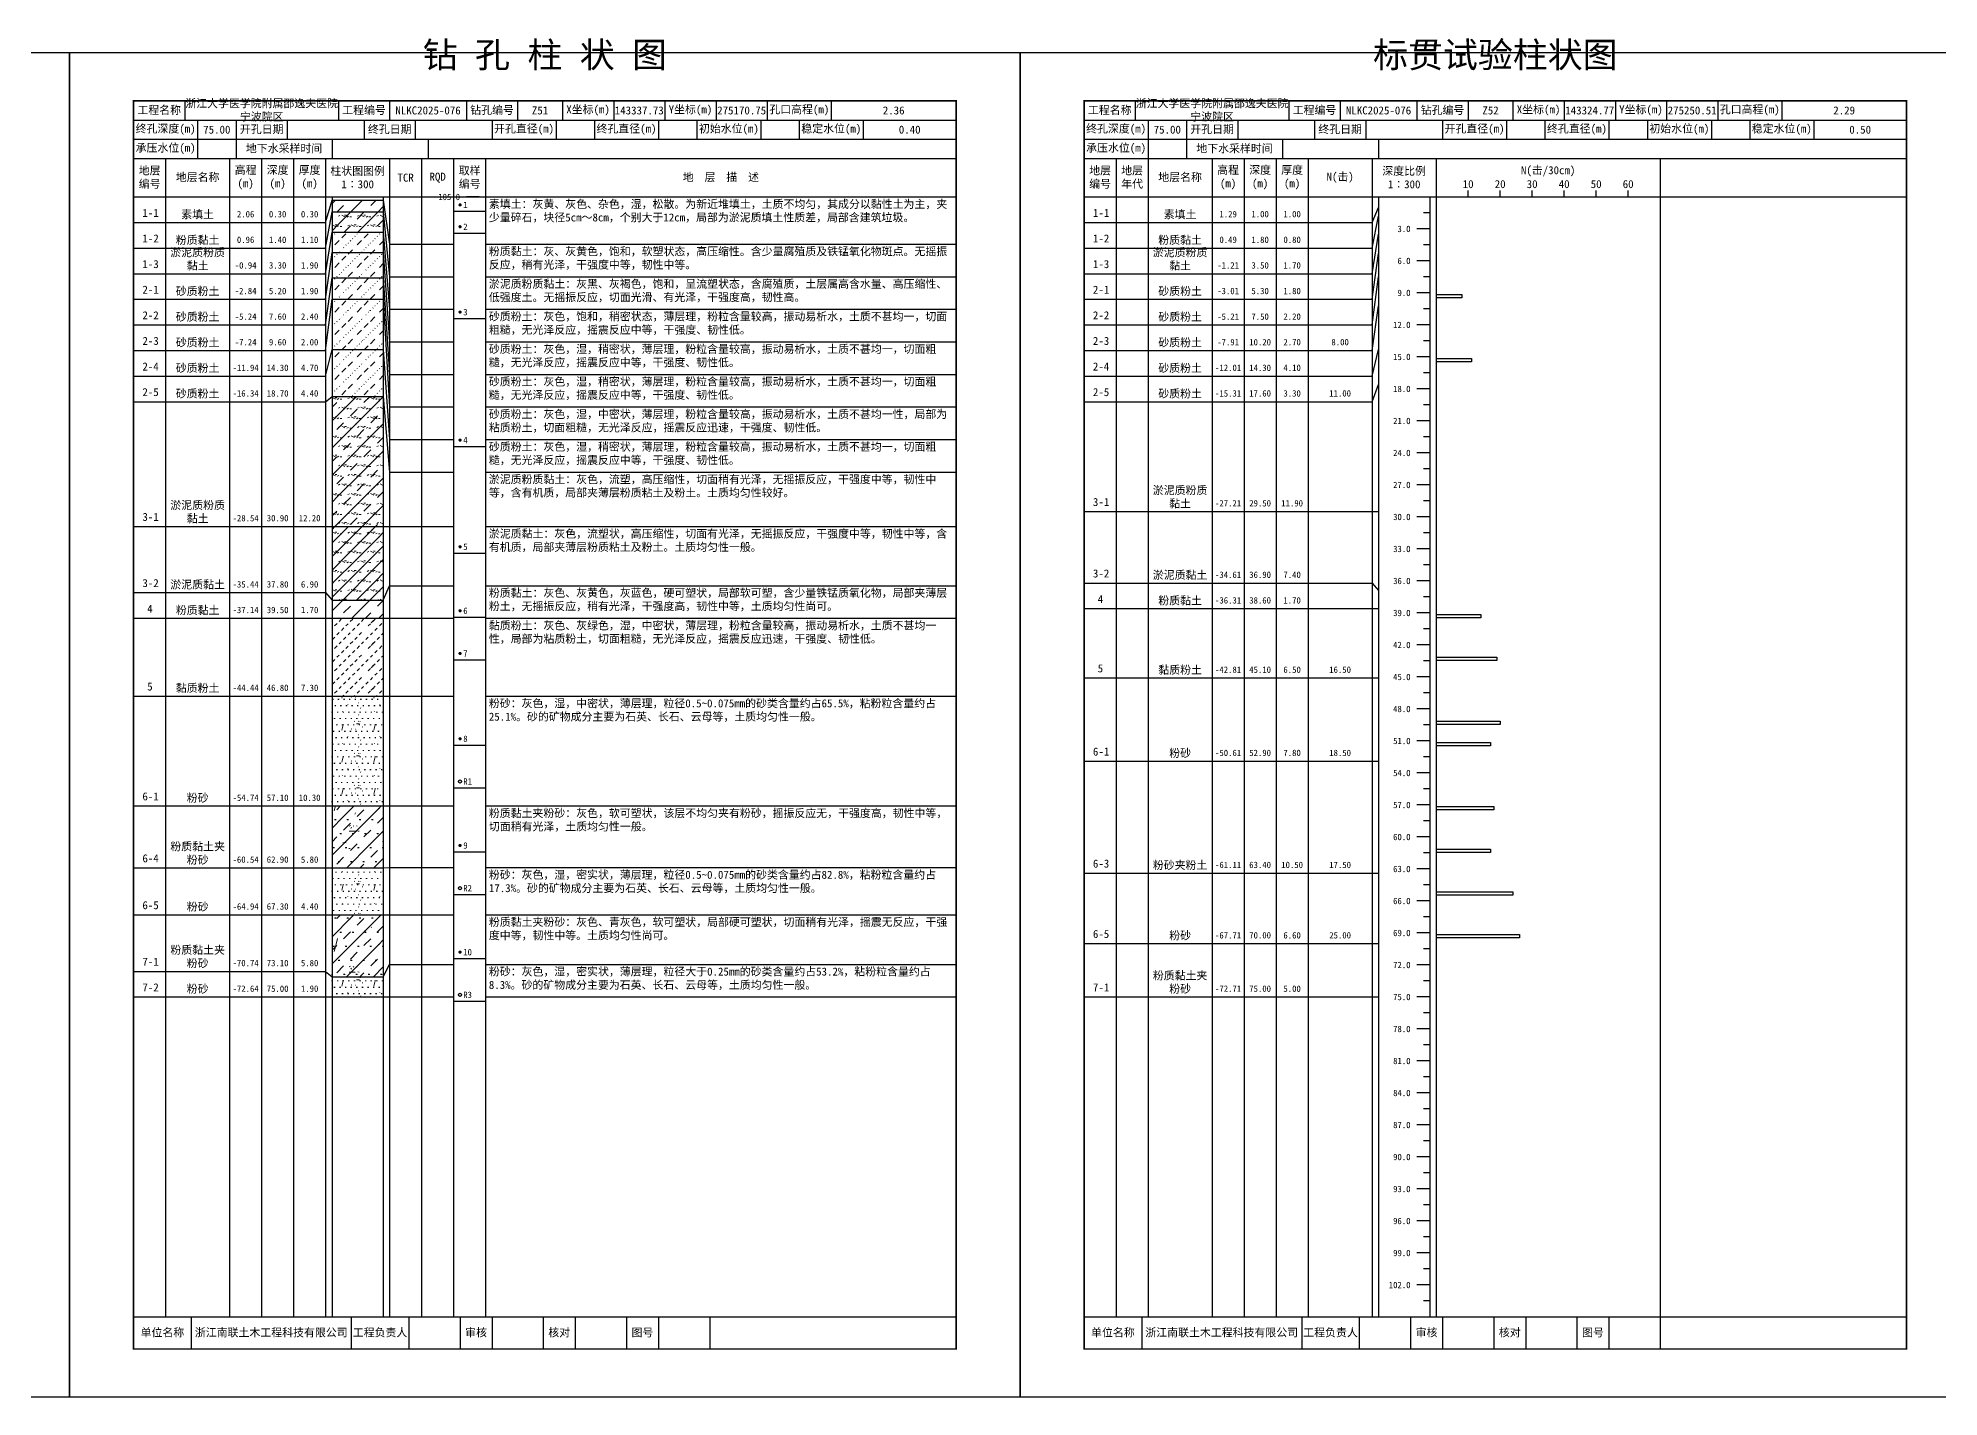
# Model space of a CAD drawing. Extents: x 297 to 65340, y 0 to 425.
# Drawn here: x 47510 to 48104, y 0 to 425 of the extents above; entities that cross this region are included whole.
import ezdxf
from ezdxf.enums import TextEntityAlignment as Align

# ---------------------------------------------------------------- set-up
doc = ezdxf.new("R2010")
doc.units = 0
doc.layers.get('0').update_dxf_attribs({"linetype": 'CONTINUOUS'})
doc.layers.add('FRAME', color=7, linetype='CONTINUOUS')
doc.layers.add('STRATUM', color=7, linetype='CONTINUOUS')
doc.layers.add('HATCH', color=7, linetype='CONTINUOUS', lineweight=13)
doc.styles.add('ST', font='')
doc.styles.get('ST').set_extended_font_data('SimSun')
pattern_1 = [(45, (0, 0), (-4.2426407, 4.2426407), [10, 0]), (45, (1.061, -3.182), (-2.12132034, 6.363961), [3, -3])]
pattern_2 = [(45, (0, 0), (-4.2426407, 4.2426407), [10, 0]), (45, (1.061, -3.182), (-2.12132034, 6.363961), [3, -3]), (26.565, (1.0741, -0.2536), (5.99982296, 5.99981224), [0.567, -12.849]), (0, (0.507, -0.2536), (0, 6), [0.567, -5.433]), (26.565, (-1.5813, 0), (5.99982296, 5.99981224), [0.567, -12.849]), (0, (-1.074, 0.2536), (0, 6), [0.567, -5.433]), (153.435, (0.5071, -0.2536), (-5.9998176, -5.36e-06), [1.134, -12.2826]), (26.565, (4.0741, 2.7464), (5.99982296, 5.99981224), [0.567, -12.849]), (0, (3.507, 2.7464), (0, 6), [0.567, -5.433]), (26.565, (1.4187, 3), (5.99982296, 5.99981224), [0.567, -12.849]), (0, (1.926, 3.2536), (0, 6), [0.567, -5.433]), (153.435, (3.5071, 2.7464), (-5.9998176, -5.36e-06), [1.134, -12.2826])]
pattern_3 = [(45.000006, (0, 0), (-7.3e-07, 6.99998237), [1.971956, -7.927535]), (45.000006, (2.813, 2.829), (-7.3e-07, 6.99998237), [1.99367, -7.905828]), (45.000006, (5.0675, 5.082), (-7.3e-07, 6.99998237), [1.813609, -8.085882]), (26.565052, (0, 3.5), (7.00000042, 7.00000017), [0.0965, -15.555976]), (36.869899, (0.7, 4.2), (6.999999835, 7.000000165), [0.197747, -34.802253]), (315.00001, (3.5, 6.976), (6.99998237, 1.2e-06), [0.033054, -9.866441]), (26.565052, (3.5, 0), (7.00000042, 7.00000017), [0.144749, -15.507727]), (26.565052, (4.2, 0.7), (7.00000042, 7.00000017), [0.10528, -15.547196]), (90.000004, (4.55, 1.05), (-7, -5e-07), [0.028767, -6.971233]), (26.565052, (4.9, 1.4), (7.00000042, 7.00000017), [0.091014, -31.213938]), (36.869899, (5.6, 2.1), (6.999999835, 7.000000165), [0.110692, -34.889308]), (45.000002, (6.3, 2.8), (-2.4e-07, 6.99998237), [0.109112, -9.790383]), (315.00001, (6.914, 3.548), (6.99998237, 1.2e-06), [0.033054, -9.866441]), (36.869898, (1.4, 4.9), (6.999999957, 7.000000043), [0.10224, -34.89776]), (53.130103, (2.1, 5.6), (13.999999763, 21.000000158), [0.134384, -34.865616]), (53.130103, (2.8, 6.3), (13.999999763, 21.000000158), [0.126246, -34.873754])]
pattern_4 = [(82.875, (-0.8346, -1.206), (0.00036925, 10.000176442), [0.08929, -80.53371]), (143.13, (-0.7336, -1.2818), (-29.99996427, 20.00005359), [0.12627, -49.87373]), (172.875, (-0.5564, -1.304), (-70.000245666, 9.99966033), [0.17857, -80.44443]), (206.565, (-0.378, -1.2147), (-9.99970493, -9.99968706), [0.19954, -22.16046]), (243.435, (-0.2887, -1.0363), (8.93e-06, -9.999696), [0.19954, -22.16146]), (255.964, (-0.1994, -0.679), (-0.00020004, -9.99950129), [0.36813, -40.86287]), (255.964, (0.1106, 0.561), (-0.00020004, -9.99950129), [1.27838, -39.95262]), (255.964, (0.179, 0.835), (-0.00020004, -9.99950129), [0.28235, -40.94865]), (216.87, (0.3694, 1.0892), (-9.99998214, -10.00001786), [0.12627, -49.87373]), (243.435, (0.2683, 1.0135), (8.93e-06, -9.999696), [0.19954, -22.16146]), (206.565, (0.548, 1.1785), (-9.99970493, -9.99968706), [0.19954, -22.16046]), (172.875, (0.725, 1.1563), (-70.000245666, 9.99966033), [0.17857, -80.44443]), (143.13, (0.826, 1.0806), (-29.99996427, 20.00005359), [0.12627, -49.87373]), (82.875, (0.815, 0.992), (0.00036925, 10.000176442), [0.08929, -80.53371]), (0, (-0.33, 0.34), (0, 10), [0.89286, -9.10714]), (0, (0.025, 0), (1, 2), [0, -1.75]), (0, (0, 0.025), (1, 2), [0, -1.75]), (0, (0, 0), (1, 2), [0, -1.75]), (0, (-0.025, 0), (1, 2), [0, -1.75]), (0, (0, -0.025), (1, 2), [0, -1.75])]
pattern_5 = [(82.875, (-1.8361, -2.6533), (0.00081235, 22.00038817), [0.196438, -177.174162]), (143.13, (-1.614, -2.82), (-65.9999214, 44.0001179), [0.277794, -109.722206]), (172.875, (-1.224, -2.8687), (-154.00054047, 21.99925272), [0.392854, -176.977746]), (206.565, (-0.831, -2.672), (-21.9993508, -21.9993115), [0.438988, -48.753012]), (243.435, (-0.635, -2.28), (1.96e-05, -21.9993312), [0.438988, -48.755212]), (255.964, (-0.4387, -1.494), (-0.0004401, -21.9989028), [0.809886, -89.898314]), (255.964, (0.2434, 1.2344), (-0.0004401, -21.9989028), [2.812436, -87.895764]), (255.964, (0.394, 1.837), (-0.0004401, -21.9989028), [0.62117, -90.08703]), (216.87, (0.8126, 2.3963), (-21.9999607, -22.0000393), [0.277794, -109.722206]), (243.435, (0.59, 2.23), (1.96e-05, -21.9993312), [0.438988, -48.755212]), (206.565, (1.205, 2.593), (-21.9993508, -21.9993115), [0.438988, -48.753012]), (172.875, (1.595, 2.544), (-154.00054047, 21.99925272), [0.392854, -176.977746]), (143.13, (1.8173, 2.3772), (-65.9999214, 44.0001179), [0.277794, -109.722206]), (82.875, (1.793, 2.1823), (0.00081235, 22.00038817), [0.196438, -177.174162]), (0, (-0.725, 0.748), (0, 22), [1.964292, -20.035708]), (0, (0.055, 0), (2.2, 4.4), [0, -3.85]), (0, (0, 0.055), (2.2, 4.4), [0, -3.85]), (0, (0, 0), (2.2, 4.4), [0, -3.85]), (0, (-0.055, 0), (2.2, 4.4), [0, -3.85]), (0, (0, -0.055), (2.2, 4.4), [0, -3.85])]

# ---------------------------------------------------------------- blocks, each defined once
blk = doc.blocks.new('SolidCircle')
at = {"const_width": 0.5}
blk.add_lwpolyline([(-0.25, 0, 1), (0.25, 0, 1)], format="xyb", close=True, dxfattribs=at)

msp = doc.modelspace()

# ---------------------------------------------------------------- hatches: boundary and pattern name
at = {"layer": 'HATCH'}
h = msp.add_hatch(dxfattribs=at)
h.set_pattern_fill('FZNT', color=256, style=0)
h.set_pattern_definition(pattern_1)
h.paths.add_polyline_path([(47618, 374), (47602, 374), (47602, 370.33), (47618, 370.33)])
h = msp.add_hatch(dxfattribs=at)
h.set_pattern_fill('YNFNT', color=256, style=0)
h.set_pattern_definition(pattern_2)
h.paths.add_polyline_path([(47618, 370.33), (47602, 370.33), (47602, 364), (47618, 364)])
h = msp.add_hatch(dxfattribs=at)
h.set_pattern_fill('SZFT', color=256, style=0)
h.set_pattern_definition(pattern_3)
h.paths.add_polyline_path([(47618, 364), (47602, 364), (47602, 357.67), (47618, 357.67)])
h = msp.add_hatch(dxfattribs=at)
h.set_pattern_fill('SZFT', color=256, style=0)
h.set_pattern_definition(pattern_3)
h.paths.add_polyline_path([(47618, 357.67), (47602, 357.67), (47602, 349.67), (47618, 349.67)])
h = msp.add_hatch(dxfattribs=at)
h.set_pattern_fill('SZFT', color=256, style=0)
h.set_pattern_definition(pattern_3)
h.paths.add_polyline_path([(47618, 349.67), (47602, 349.67), (47602, 343), (47618, 343)])
h = msp.add_hatch(dxfattribs=at)
h.set_pattern_fill('SZFT', color=256, style=0)
h.set_pattern_definition(pattern_3)
h.paths.add_polyline_path([(47618, 343), (47602, 343), (47602, 327.33), (47618, 327.33)])
h = msp.add_hatch(dxfattribs=at)
h.set_pattern_fill('SZFT', color=256, style=0)
h.set_pattern_definition(pattern_3)
h.paths.add_polyline_path([(47618, 327.33), (47602, 327.33), (47602, 312.67), (47618, 312.67)])
h = msp.add_hatch(dxfattribs=at)
h.set_pattern_fill('YNFNT', color=256, style=0)
h.set_pattern_definition(pattern_2)
h.paths.add_polyline_path([(47618, 312.67), (47602, 312.67), (47602, 272), (47618, 272)])
h = msp.add_hatch(dxfattribs=at)
h.set_pattern_fill('YNNT', color=256, style=0)
h.set_pattern_definition([(45, (0, 0), (-2.12132034, 2.12132034), [10, 0]), (26.565, (1.0741, -0.2536), (5.99982296, 5.99981224), [0.567, -12.849]), (0, (0.507, -0.2536), (0, 6), [0.567, -5.433]), (26.565, (-1.5813, 0), (5.99982296, 5.99981224), [0.567, -12.849]), (0, (-1.074, 0.2536), (0, 6), [0.567, -5.433]), (153.435, (0.5071, -0.2536), (-5.9998176, -5.36e-06), [1.134, -12.2826]), (26.565, (4.0741, 2.7464), (5.99982296, 5.99981224), [0.567, -12.849]), (0, (3.507, 2.7464), (0, 6), [0.567, -5.433]), (26.565, (1.4187, 3), (5.99982296, 5.99981224), [0.567, -12.849]), (0, (1.926, 3.2536), (0, 6), [0.567, -5.433]), (153.435, (3.5071, 2.7464), (-5.9998176, -5.36e-06), [1.134, -12.2826])])
h.paths.add_polyline_path([(47618, 272), (47602, 272), (47602, 249), (47618, 249)])
h = msp.add_hatch(dxfattribs=at)
h.set_pattern_fill('FZNT', color=256, style=0)
h.set_pattern_definition(pattern_1)
h.paths.add_polyline_path([(47618, 249), (47602, 249), (47602, 243.33), (47618, 243.33)])
h = msp.add_hatch(dxfattribs=at)
h.set_pattern_fill('NZFT', color=256, style=0)
h.set_pattern_definition([(45.000005, (0, 0), (-6e-07, 6.99998237), [0.947297, -8.952198]), (45.000005, (1.4, 1.4), (-6e-07, 6.99998237), [0.986898, -8.912597]), (45.000005, (2.8, 2.8), (-6e-07, 6.99998237), [1.060182, -8.839313]), (45.000005, (4.2, 4.2), (-6e-07, 6.99998237), [0.949178, -8.950318]), (45.000005, (5.6, 5.6), (-6e-07, 6.99998237), [1.036501, -8.862994]), (45.000005, (3.5, 0), (-6e-07, 6.99998237), [1.013348, -8.886147]), (45.000005, (4.9, 1.4), (-6e-07, 6.99998237), [1.078956, -12.120371]), (45.000005, (6.3, 2.8), (-6e-07, 6.99998237), [0.998824, -8.900671]), (45.000003, (0.7, 4.2), (-3.7e-07, 6.99998237), [1.05533, -8.844165]), (45.000003, (2.1, 5.6), (-3.7e-07, 6.99998237), [1.036501, -8.862994])])
h.paths.add_polyline_path([(47618, 243.33), (47602, 243.33), (47602, 219), (47618, 219)])
h = msp.add_hatch(dxfattribs=at)
h.set_pattern_fill('FS', color=256, style=0)
h.set_pattern_definition(pattern_4)
h.paths.add_polyline_path([(47618, 219), (47602, 219), (47602, 184.67), (47618, 184.67)])
h = msp.add_hatch(dxfattribs=at)
h.set_pattern_fill('FZNT', color=256, style=0)
h.set_pattern_definition(pattern_1)
h.paths.add_polyline_path([(47618, 184.67), (47602, 184.67), (47602, 165.33), (47618, 165.33)])
h = msp.add_hatch(dxfattribs=at)
h.set_pattern_fill('FS', color=256, scale=2.2, style=0)
h.set_pattern_definition(pattern_5)
h.paths.add_polyline_path([(47618, 184.67), (47602, 184.67), (47602, 165.33), (47618, 165.33)])
h = msp.add_hatch(dxfattribs=at)
h.set_pattern_fill('FS', color=256, style=0)
h.set_pattern_definition(pattern_4)
h.paths.add_polyline_path([(47618, 165.33), (47602, 165.33), (47602, 150.67), (47618, 150.67)])
h = msp.add_hatch(dxfattribs=at)
h.set_pattern_fill('FZNT', color=256, style=0)
h.set_pattern_definition(pattern_1)
h.paths.add_polyline_path([(47618, 150.67), (47602, 150.67), (47602, 131.33), (47618, 131.33)])
h = msp.add_hatch(dxfattribs=at)
h.set_pattern_fill('FS', color=256, scale=2.2, style=0)
h.set_pattern_definition(pattern_5)
h.paths.add_polyline_path([(47618, 150.67), (47602, 150.67), (47602, 131.33), (47618, 131.33)])
h = msp.add_hatch(dxfattribs=at)
h.set_pattern_fill('FS', color=256, style=0)
h.set_pattern_definition(pattern_4)
h.paths.add_polyline_path([(47618, 131.33), (47602, 131.33), (47602, 125), (47618, 125)])

# ---------------------------------------------------------------- linework, layer by layer
at = {"layer": 'FRAME', "color": 245, "linetype": 'Continuous'}
for points in [[(47223, 0), (47520, 0), (47520, 420), (47223, 420)], [(47520, 0), (47817, 0), (47817, 420), (47520, 420)], [(47817, 0), (48114, 0), (48114, 420), (47817, 420)]]:
    msp.add_lwpolyline(points, close=True, dxfattribs=at)
at = {"layer": 'FRAME', "linetype": 'Continuous', "const_width": 0.5}
for points in [[(47540, 15), (47797, 15), (47797, 405), (47540, 405)], [(47837, 15), (48094, 15), (48094, 405), (47837, 405)]]:
    msp.add_lwpolyline(points, close=True, dxfattribs=at)
at = {"layer": 'FRAME', "color": 0, "linetype": 'Continuous'}
for points in [[(47556, 405), (47556, 399)], [(47604, 405), (47604, 399)], [(47620, 405), (47620, 399)], [(47644, 405), (47644, 399)], [(47660, 405), (47660, 399)], [(47674, 405), (47674, 399)], [(47690, 405), (47690, 399)], [(47706, 405), (47706, 399)], [(47722, 405), (47722, 399)], [(47738, 405), (47738, 399)], [(47758, 405), (47758, 399)], [(47797, 405), (47797, 399)], [(47853, 405), (47853, 399)], [(47901, 405), (47901, 399)], [(47917, 405), (47917, 399)], [(47941, 405), (47941, 399)], [(47957, 405), (47957, 399)], [(47971, 405), (47971, 399)], [(47987, 405), (47987, 399)], [(48003, 405), (48003, 399)], [(48019, 405), (48019, 399)], [(48035, 405), (48035, 399)], [(48055, 405), (48055, 399)], [(48094, 405), (48094, 399)], [(47540, 399), (47797, 399)], [(47560, 399), (47560, 393)], [(47572, 399), (47572, 393)], [(47588, 399), (47588, 393)], [(47612, 399), (47612, 393)], [(47628, 399), (47628, 393)], [(47652, 399), (47652, 393)], [(47672, 399), (47672, 393)], [(47684, 399), (47684, 393)], [(47704, 399), (47704, 393)], [(47716, 399), (47716, 393)], [(47736, 399), (47736, 393)], [(47748, 399), (47748, 393)], [(47768, 399), (47768, 393)], [(47797, 399), (47797, 393)], [(47837, 399), (48094, 399)], [(47857, 399), (47857, 393)], [(47869, 399), (47869, 393)], [(47885, 399), (47885, 393)], [(47909, 399), (47909, 393)], [(47925, 399), (47925, 393)], [(47949, 399), (47949, 393)], [(47969, 399), (47969, 393)], [(47981, 399), (47981, 393)], [(48001, 399), (48001, 393)], [(48013, 399), (48013, 393)], [(48033, 399), (48033, 393)], [(48045, 399), (48045, 393)], [(48065, 399), (48065, 393)], [(48094, 399), (48094, 393)], [(47540, 393), (47797, 393)], [(47560, 393), (47560, 387)], [(47572, 393), (47572, 387)], [(47602, 393), (47602, 387)], [(47632, 393), (47632, 387)], [(47837, 393), (48094, 393)], [(47857, 393), (47857, 387)], [(47869, 393), (47869, 387)], [(47899, 393), (47899, 387)], [(47929, 393), (47929, 387)], [(47540, 387), (47797, 387)], [(47550, 387), (47550, 25)], [(47570, 387), (47570, 25)], [(47580, 387), (47580, 25)], [(47590, 387), (47590, 25)], [(47600, 387), (47600, 25)], [(47620, 387), (47620, 25)], [(47630, 387), (47630, 25)], [(47640, 387), (47640, 25)], [(47650, 387), (47650, 25)], [(47797, 387), (47797, 25)], [(47837, 387), (48094, 387)], [(47847, 387), (47847, 25)], [(47857, 387), (47857, 25)], [(47877, 387), (47877, 25)], [(47887, 387), (47887, 25)], [(47897, 387), (47897, 25)], [(47907, 387), (47907, 25)], [(47927, 387), (47927, 25)], [(47947, 387), (47947, 25)], [(48017, 387), (48017, 25)], [(47540, 375), (47797, 375)], [(47602, 375), (47602, 25)], [(47618, 375), (47618, 25)], [(47837, 375), (48094, 375)], [(47929, 375), (47929, 25)], [(47945, 375), (47945, 25)], [(47957, 375), (47957, 377)], [(47967, 375), (47967, 377)], [(47977, 375), (47977, 377)], [(47987, 375), (47987, 377)], [(47997, 375), (47997, 377)], [(48007, 375), (48007, 377)], [(47540, 25), (47797, 25)], [(47558, 25), (47558, 15)], [(47608, 25), (47608, 15)], [(47626, 25), (47626, 15)], [(47642, 25), (47642, 15)], [(47652, 25), (47652, 15)], [(47668, 25), (47668, 15)], [(47678, 25), (47678, 15)], [(47694, 25), (47694, 15)], [(47704, 25), (47704, 15)], [(47720, 25), (47720, 15)], [(47837, 25), (48094, 25)], [(47855, 25), (47855, 15)], [(47905, 25), (47905, 15)], [(47923, 25), (47923, 15)], [(47939, 25), (47939, 15)], [(47949, 25), (47949, 15)], [(47965, 25), (47965, 15)], [(47975, 25), (47975, 15)], [(47991, 25), (47991, 15)], [(48001, 25), (48001, 15)], [(48017, 25), (48017, 15)]]:
    msp.add_lwpolyline(points, dxfattribs=at)
at = {"layer": 'STRATUM', "linetype": 'Continuous'}
for points in [[(47648, 375), (47644, 375)], [(47600, 367), (47602, 374), (47618, 374), (47620, 360.23)], [(47600, 359), (47602, 370.33), (47618, 370.33), (47620, 350.06)], [(47640, 370.5), (47650, 370.5)], [(47927, 367), (47929, 371.67)], [(47927, 359), (47929, 369)], [(47945, 370), (47943, 370)], [(47540, 367), (47550, 367)], [(47550, 367), (47570, 367)], [(47570, 367), (47580, 367)], [(47580, 367), (47590, 367)], [(47590, 367), (47600, 367)], [(47600, 351), (47602, 364), (47618, 364), (47620, 339.88)], [(47640, 363.67), (47650, 363.67)], [(47837, 367), (47847, 367)], [(47847, 367), (47857, 367)], [(47857, 367), (47877, 367)], [(47877, 367), (47887, 367)], [(47887, 367), (47897, 367)], [(47897, 367), (47907, 367)], [(47907, 367), (47927, 367)], [(47927, 351), (47929, 363.33)], [(47945, 365), (47941, 365)], [(47540, 359), (47550, 359)], [(47550, 359), (47570, 359)], [(47570, 359), (47580, 359)], [(47580, 359), (47590, 359)], [(47590, 359), (47600, 359)], [(47600, 343), (47602, 357.67), (47618, 357.67), (47620, 329.7)], [(47620, 360.23), (47630, 360.23)], [(47630, 360.23), (47640, 360.23)], [(47650, 360.23), (47797, 360.23)], [(47837, 359), (47847, 359)], [(47847, 359), (47857, 359)], [(47857, 359), (47877, 359)], [(47877, 359), (47887, 359)], [(47887, 359), (47897, 359)], [(47897, 359), (47907, 359)], [(47907, 359), (47927, 359)], [(47927, 343), (47929, 357.33)], [(47945, 360), (47943, 360)], [(47540, 351), (47550, 351)], [(47550, 351), (47570, 351)], [(47570, 351), (47580, 351)], [(47580, 351), (47590, 351)], [(47590, 351), (47600, 351)], [(47837, 351), (47847, 351)], [(47847, 351), (47857, 351)], [(47857, 351), (47877, 351)], [(47877, 351), (47887, 351)], [(47887, 351), (47897, 351)], [(47897, 351), (47907, 351)], [(47907, 351), (47927, 351)], [(47945, 355), (47941, 355)], [(47600, 335), (47602, 349.67), (47618, 349.67), (47620, 319.53)], [(47620, 350.06), (47630, 350.06)], [(47630, 350.06), (47640, 350.06)], [(47650, 350.06), (47797, 350.06)], [(47927, 335), (47929, 350)], [(47945, 345), (47941, 345)], [(47945, 350), (47943, 350)], [(47540, 343), (47550, 343)], [(47550, 343), (47570, 343)], [(47570, 343), (47580, 343)], [(47580, 343), (47590, 343)], [(47590, 343), (47600, 343)], [(47600, 327), (47602, 343), (47618, 343), (47620, 309.35)], [(47620, 339.88), (47630, 339.88)], [(47630, 339.88), (47640, 339.88)], [(47650, 339.88), (47797, 339.88)], [(47837, 343), (47847, 343)], [(47847, 343), (47857, 343)], [(47857, 343), (47877, 343)], [(47877, 343), (47887, 343)], [(47887, 343), (47897, 343)], [(47897, 343), (47907, 343)], [(47907, 343), (47927, 343)], [(47927, 327), (47929, 341)], [(47945, 340), (47943, 340)], [(47947, 344.5), (47955, 344.5), (47955, 343.5), (47947, 343.5)], [(47540, 335), (47550, 335)], [(47550, 335), (47570, 335)], [(47570, 335), (47580, 335)], [(47580, 335), (47590, 335)], [(47590, 335), (47600, 335)], [(47640, 337), (47650, 337)], [(47837, 335), (47847, 335)], [(47847, 335), (47857, 335)], [(47857, 335), (47877, 335)], [(47877, 335), (47887, 335)], [(47887, 335), (47897, 335)], [(47897, 335), (47907, 335)], [(47907, 335), (47927, 335)], [(47945, 335), (47941, 335)], [(47540, 327), (47550, 327)], [(47550, 327), (47570, 327)], [(47570, 327), (47580, 327)], [(47580, 327), (47590, 327)], [(47590, 327), (47600, 327)], [(47600, 319), (47602, 327.33), (47618, 327.33), (47620, 299.17)], [(47620, 329.7), (47630, 329.7)], [(47630, 329.7), (47640, 329.7)], [(47650, 329.7), (47797, 329.7)], [(47837, 327), (47847, 327)], [(47847, 327), (47857, 327)], [(47857, 327), (47877, 327)], [(47877, 327), (47887, 327)], [(47887, 327), (47897, 327)], [(47897, 327), (47907, 327)], [(47907, 327), (47927, 327)], [(47927, 319), (47929, 327.33)], [(47945, 330), (47943, 330)], [(47945, 325), (47941, 325)], [(47947, 324.5), (47958, 324.5), (47958, 323.5), (47947, 323.5)], [(47540, 319), (47550, 319)], [(47550, 319), (47570, 319)], [(47570, 319), (47580, 319)], [(47580, 319), (47590, 319)], [(47590, 319), (47600, 319)], [(47620, 319.53), (47630, 319.53)], [(47630, 319.53), (47640, 319.53)], [(47650, 319.53), (47797, 319.53)], [(47837, 319), (47847, 319)], [(47847, 319), (47857, 319)], [(47857, 319), (47877, 319)], [(47877, 319), (47887, 319)], [(47887, 319), (47897, 319)], [(47897, 319), (47907, 319)], [(47907, 319), (47927, 319)], [(47927, 311), (47929, 316.33)], [(47945, 315), (47941, 315)], [(47945, 320), (47943, 320)], [(47540, 311), (47550, 311)], [(47550, 311), (47570, 311)], [(47570, 311), (47580, 311)], [(47580, 311), (47590, 311)], [(47590, 311), (47600, 311)], [(47600, 311), (47602, 312.67), (47618, 312.67), (47620, 289)], [(47620, 309.35), (47630, 309.35)], [(47630, 309.35), (47640, 309.35)], [(47650, 309.35), (47797, 309.35)], [(47837, 311), (47847, 311)], [(47847, 311), (47857, 311)], [(47857, 311), (47877, 311)], [(47877, 311), (47887, 311)], [(47887, 311), (47897, 311)], [(47897, 311), (47907, 311)], [(47907, 311), (47927, 311)], [(47945, 310), (47943, 310)], [(47945, 305), (47941, 305)], [(47620, 299.17), (47630, 299.17)], [(47630, 299.17), (47640, 299.17)], [(47640, 297), (47650, 297)], [(47650, 299.17), (47797, 299.17)], [(47945, 300), (47943, 300)], [(47945, 295), (47941, 295)], [(47620, 289), (47630, 289)], [(47630, 289), (47640, 289)], [(47650, 289), (47797, 289)], [(47945, 290), (47943, 290)], [(47945, 285), (47941, 285)], [(47945, 280), (47943, 280)], [(47837, 276.67), (47847, 276.67)], [(47847, 276.67), (47857, 276.67)], [(47857, 276.67), (47877, 276.67)], [(47877, 276.67), (47887, 276.67)], [(47887, 276.67), (47897, 276.67)], [(47897, 276.67), (47907, 276.67)], [(47907, 276.67), (47927, 276.67)], [(47927, 276.67), (47929, 276.67)], [(47945, 275), (47941, 275)], [(47540, 272), (47550, 272)], [(47550, 272), (47570, 272)], [(47570, 272), (47580, 272)], [(47580, 272), (47590, 272)], [(47590, 272), (47600, 272)], [(47600, 272), (47602, 272), (47618, 272), (47620, 272)], [(47620, 272), (47630, 272)], [(47630, 272), (47640, 272)], [(47650, 272), (47797, 272)], [(47945, 270), (47943, 270)], [(47640, 263.67), (47650, 263.67)], [(47945, 265), (47941, 265)], [(47945, 260), (47943, 260)], [(47540, 251.33), (47550, 251.33)], [(47550, 251.33), (47570, 251.33)], [(47570, 251.33), (47580, 251.33)], [(47580, 251.33), (47590, 251.33)], [(47590, 251.33), (47600, 251.33)], [(47600, 251.33), (47602, 249), (47618, 249), (47620, 253.51)], [(47620, 253.51), (47630, 253.51)], [(47630, 253.51), (47640, 253.51)], [(47650, 253.51), (47797, 253.51)], [(47837, 254.33), (47847, 254.33)], [(47847, 254.33), (47857, 254.33)], [(47857, 254.33), (47877, 254.33)], [(47877, 254.33), (47887, 254.33)], [(47887, 254.33), (47897, 254.33)], [(47897, 254.33), (47907, 254.33)], [(47907, 254.33), (47927, 254.33)], [(47927, 254.33), (47929, 252)], [(47945, 255), (47941, 255)], [(47945, 250), (47943, 250)], [(47640, 243.67), (47650, 243.67)], [(47837, 246.33), (47847, 246.33)], [(47847, 246.33), (47857, 246.33)], [(47857, 246.33), (47877, 246.33)], [(47877, 246.33), (47887, 246.33)], [(47887, 246.33), (47897, 246.33)], [(47897, 246.33), (47907, 246.33)], [(47907, 246.33), (47927, 246.33)], [(47927, 246.33), (47929, 246.33)], [(47945, 245), (47941, 245)], [(47947, 244.5), (47961, 244.5), (47961, 243.5), (47947, 243.5)], [(47540, 243.33), (47550, 243.33)], [(47550, 243.33), (47570, 243.33)], [(47570, 243.33), (47580, 243.33)], [(47580, 243.33), (47590, 243.33)], [(47590, 243.33), (47600, 243.33)], [(47600, 243.33), (47602, 243.33), (47618, 243.33), (47620, 243.33)], [(47620, 243.33), (47630, 243.33)], [(47630, 243.33), (47640, 243.33)], [(47650, 243.33), (47797, 243.33)], [(47945, 240), (47943, 240)], [(47945, 235), (47941, 235)], [(47640, 230.33), (47650, 230.33)], [(47945, 230), (47943, 230)], [(47947, 231.17), (47966, 231.17), (47966, 230.17), (47947, 230.17)], [(47837, 224.67), (47847, 224.67)], [(47847, 224.67), (47857, 224.67)], [(47857, 224.67), (47877, 224.67)], [(47877, 224.67), (47887, 224.67)], [(47887, 224.67), (47897, 224.67)], [(47897, 224.67), (47907, 224.67)], [(47907, 224.67), (47927, 224.67)], [(47927, 224.67), (47929, 224.67)], [(47945, 225), (47941, 225)], [(47945, 220), (47943, 220)], [(47540, 219), (47550, 219)], [(47550, 219), (47570, 219)], [(47570, 219), (47580, 219)], [(47580, 219), (47590, 219)], [(47590, 219), (47600, 219)], [(47600, 219), (47602, 219), (47618, 219), (47620, 219)], [(47620, 219), (47630, 219)], [(47630, 219), (47640, 219)], [(47650, 219), (47797, 219)], [(47945, 215), (47941, 215)], [(47945, 210), (47943, 210)], [(47947, 211.17), (47967, 211.17), (47967, 210.17), (47947, 210.17)], [(47640, 203.67), (47650, 203.67)], [(47945, 205), (47941, 205)], [(47947, 204.5), (47964, 204.5), (47964, 203.5), (47947, 203.5)], [(47837, 198.67), (47847, 198.67)], [(47847, 198.67), (47857, 198.67)], [(47857, 198.67), (47877, 198.67)], [(47877, 198.67), (47887, 198.67)], [(47887, 198.67), (47897, 198.67)], [(47897, 198.67), (47907, 198.67)], [(47907, 198.67), (47927, 198.67)], [(47927, 198.67), (47929, 198.67)], [(47945, 200), (47943, 200)], [(47640, 190.33), (47650, 190.33)], [(47945, 195), (47941, 195)], [(47540, 184.67), (47550, 184.67)], [(47550, 184.67), (47570, 184.67)], [(47570, 184.67), (47580, 184.67)], [(47580, 184.67), (47590, 184.67)], [(47590, 184.67), (47600, 184.67)], [(47600, 184.67), (47602, 184.67), (47618, 184.67), (47620, 184.67)], [(47620, 184.67), (47630, 184.67)], [(47630, 184.67), (47640, 184.67)], [(47650, 184.67), (47797, 184.67)], [(47945, 185), (47941, 185)], [(47945, 190), (47943, 190)], [(47947, 184.5), (47965, 184.5), (47965, 183.5), (47947, 183.5)], [(47945, 180), (47943, 180)], [(47945, 175), (47941, 175)], [(47640, 170.33), (47650, 170.33)], [(47945, 170), (47943, 170)], [(47947, 171.17), (47964, 171.17), (47964, 170.17), (47947, 170.17)], [(47540, 165.33), (47550, 165.33)], [(47550, 165.33), (47570, 165.33)], [(47570, 165.33), (47580, 165.33)], [(47580, 165.33), (47590, 165.33)], [(47590, 165.33), (47600, 165.33)], [(47600, 165.33), (47602, 165.33), (47618, 165.33), (47620, 165.43)], [(47620, 165.43), (47630, 165.43)], [(47630, 165.43), (47640, 165.43)], [(47650, 165.43), (47797, 165.43)], [(47837, 163.67), (47847, 163.67)], [(47847, 163.67), (47857, 163.67)], [(47857, 163.67), (47877, 163.67)], [(47877, 163.67), (47887, 163.67)], [(47887, 163.67), (47897, 163.67)], [(47897, 163.67), (47907, 163.67)], [(47907, 163.67), (47927, 163.67)], [(47927, 163.67), (47929, 163.67)], [(47945, 165), (47941, 165)], [(47640, 157), (47650, 157)], [(47945, 155), (47941, 155)], [(47945, 160), (47943, 160)], [(47947, 157.83), (47971, 157.83), (47971, 156.83), (47947, 156.83)], [(47540, 150.67), (47550, 150.67)], [(47550, 150.67), (47570, 150.67)], [(47570, 150.67), (47580, 150.67)], [(47580, 150.67), (47590, 150.67)], [(47590, 150.67), (47600, 150.67)], [(47600, 150.67), (47602, 150.67), (47618, 150.67), (47620, 150.67)], [(47620, 150.67), (47630, 150.67)], [(47630, 150.67), (47640, 150.67)], [(47650, 150.67), (47797, 150.67)], [(47945, 150), (47943, 150)], [(47945, 145), (47941, 145)], [(47947, 144.5), (47973, 144.5), (47973, 143.5), (47947, 143.5)], [(47640, 137), (47650, 137)], [(47837, 141.67), (47847, 141.67)], [(47847, 141.67), (47857, 141.67)], [(47857, 141.67), (47877, 141.67)], [(47877, 141.67), (47887, 141.67)], [(47887, 141.67), (47897, 141.67)], [(47897, 141.67), (47907, 141.67)], [(47907, 141.67), (47927, 141.67)], [(47927, 141.67), (47929, 141.67)], [(47945, 140), (47943, 140)], [(47540, 133), (47550, 133)], [(47550, 133), (47570, 133)], [(47570, 133), (47580, 133)], [(47580, 133), (47590, 133)], [(47590, 133), (47600, 133)], [(47600, 133), (47602, 131.33), (47618, 131.33), (47620, 135.18)], [(47620, 135.18), (47630, 135.18)], [(47630, 135.18), (47640, 135.18)], [(47650, 135.18), (47797, 135.18)], [(47945, 135), (47941, 135)], [(47540, 125), (47550, 125)], [(47550, 125), (47570, 125)], [(47570, 125), (47580, 125)], [(47580, 125), (47590, 125)], [(47590, 125), (47600, 125)], [(47600, 125), (47602, 125), (47618, 125), (47620, 125)], [(47620, 125), (47630, 125)], [(47630, 125), (47640, 125)], [(47650, 125), (47797, 125)], [(47837, 125), (47847, 125)], [(47847, 125), (47857, 125)], [(47857, 125), (47877, 125)], [(47877, 125), (47887, 125)], [(47887, 125), (47897, 125)], [(47897, 125), (47907, 125)], [(47907, 125), (47927, 125)], [(47927, 125), (47929, 125)], [(47945, 125), (47941, 125)], [(47945, 130), (47943, 130)], [(47640, 123.67), (47650, 123.67)], [(47945, 120), (47943, 120)], [(47945, 115), (47941, 115)], [(47945, 110), (47943, 110)], [(47945, 105), (47941, 105)], [(47945, 100), (47943, 100)], [(47945, 95), (47941, 95)], [(47945, 90), (47943, 90)], [(47945, 85), (47941, 85)], [(47945, 80), (47943, 80)], [(47945, 75), (47941, 75)], [(47945, 70), (47943, 70)], [(47945, 65), (47941, 65)], [(47945, 60), (47943, 60)], [(47945, 55), (47941, 55)], [(47945, 50), (47943, 50)], [(47945, 45), (47941, 45)], [(47945, 40), (47943, 40)], [(47945, 35), (47941, 35)], [(47945, 30), (47943, 30)]]:
    msp.add_lwpolyline(points, dxfattribs=at)
at = {"layer": 'STRATUM'}
for centre in [(47642, 192.33), (47642, 159), (47642, 125.67)]:
    msp.add_circle(centre, 0.5, dxfattribs=at)

# ---------------------------------------------------------------- block references
for p in [(47642, 372.5), (47642, 365.67), (47642, 339), (47642, 299), (47642, 265.67), (47642, 245.67), (47642, 232.33), (47642, 205.67), (47642, 172.33), (47642, 139)]:
    msp.add_blockref('SolidCircle', p, dxfattribs=at)

# ---------------------------------------------------------------- texts
at = {"layer": 'FRAME', "style": 'ST'}
for s, p in [('钻 孔 柱 状 图', (47668.5, 413)), ('标贯试验柱状图', (47965.5, 413))]:
    msp.add_text(s, height=8, dxfattribs=at).set_placement(p, align=Align.BOTTOM_CENTER)
for s, p in [('10', (47957, 379)), ('20', (47967, 379)), ('30', (47977, 379)), ('40', (47987, 379)), ('50', (47997, 379)), ('60', (48007, 379))]:
    msp.add_text(s, height=2.5, dxfattribs=at).set_placement(p, align=Align.MIDDLE_CENTER)
at = {"layer": 'FRAME', "char_height": 2.5, "attachment_point": 5, "style": 'ST'}
for s, insert, width in [('浙江大学医学院附属邵逸夫医院宁波院区', (47580, 402), 48), ('X坐标(m)', (47682, 402), 16), ('Y坐标(m)', (47714, 402), 16), ('孔口高程(m)', (47748, 402), 20), ('浙江大学医学院附属邵逸夫医院宁波院区', (47877, 402), 48), ('X坐标(m)', (47979, 402), 16), ('Y坐标(m)', (48011, 402), 16), ('孔口高程(m)', (48045, 402), 20), ('工程名称', (47548, 402), 16), ('工程编号', (47612, 402), 16), ('NLKC2025-076', (47632, 402), 24), ('钻孔编号', (47652, 402), 16), ('Z51', (47667, 402), 14), ('143337.73', (47698, 402), 16), ('275170.75', (47730, 402), 16), ('2.36', (47777.5, 402), 39), ('工程名称', (47845, 402), 16), ('工程编号', (47909, 402), 16), ('NLKC2025-076', (47929, 402), 24), ('钻孔编号', (47949, 402), 16), ('Z52', (47964, 402), 14), ('143324.77', (47995, 402), 16), ('275250.51', (48027, 402), 16), ('2.29', (48074.5, 402), 39), ('终孔深度(m)', (47550, 396), 20), ('75.00', (47566, 396), 12), ('开孔日期', (47580, 396), 16), ('终孔日期', (47620, 396), 16), ('开孔直径(m)', (47662, 396), 20), ('终孔直径(m)', (47694, 396), 20), ('初始水位(m)', (47726, 396), 20), ('稳定水位(m)', (47758, 396), 20), ('0.40', (47782.5, 396), 29), ('终孔深度(m)', (47847, 396), 20), ('75.00', (47863, 396), 12), ('开孔日期', (47877, 396), 16), ('终孔日期', (47917, 396), 16), ('开孔直径(m)', (47959, 396), 20), ('终孔直径(m)', (47991, 396), 20), ('初始水位(m)', (48023, 396), 20), ('稳定水位(m)', (48055, 396), 20), ('0.50', (48079.5, 396), 29), ('承压水位(m)', (47550, 390), 20), ('地下水采样时间', (47587, 390), 30), ('承压水位(m)', (47847, 390), 20), ('地下水采样时间', (47884, 390), 30), ('地层编号', (47545, 381), 10), ('地层名称', (47560, 381), 20), ('高程\\P(m)', (47575, 381), 10), ('深度\\P(m)', (47585, 381), 10), ('厚度\\P(m)', (47595, 381), 10), ('柱状图图例\\P1∶300', (47610, 381), 20), ('TCR', (47625, 381), 10), ('RQD', (47635, 381), 10), ('取样编号', (47645, 381), 10), ('地  层  描  述', (47723.5, 381), 147), ('地层编号', (47842, 381), 10), ('地层年代', (47852, 381), 10), ('地层名称', (47867, 381), 20), ('高程\\P(m)', (47882, 381), 10), ('深度\\P(m)', (47892, 381), 10), ('厚度\\P(m)', (47902, 381), 10), ('N(击)', (47917, 381), 20), ('深度比例\\P1∶300', (47937, 381), 20), ('N(击/30cm)', (47982, 383), 70), ('单位名称', (47549, 20), 18), ('浙江南联土木工程科技有限公司', (47583, 20), 50), ('工程负责人', (47617, 20), 18), ('审核', (47647, 20), 10), ('核对', (47673, 20), 10), ('图号', (47699, 20), 10), ('单位名称', (47846, 20), 18), ('浙江南联土木工程科技有限公司', (47880, 20), 50), ('工程负责人', (47914, 20), 18), ('审核', (47944, 20), 10), ('核对', (47970, 20), 10), ('图号', (47996, 20), 10)]:
    msp.add_mtext(s, dxfattribs=dict(at, insert=insert, width=width))
at = {"layer": 'STRATUM', "style": 'ST'}
for s, p in [('105.0', (47642, 375)), ('3.0', (47939, 365)), ('6.0', (47939, 355)), ('9.0', (47939, 345)), ('12.0', (47939, 335)), ('15.0', (47939, 325)), ('18.0', (47939, 315)), ('21.0', (47939, 305)), ('24.0', (47939, 295)), ('27.0', (47939, 285)), ('30.0', (47939, 275)), ('33.0', (47939, 265)), ('36.0', (47939, 255)), ('39.0', (47939, 245)), ('42.0', (47939, 235)), ('45.0', (47939, 225)), ('48.0', (47939, 215)), ('51.0', (47939, 205)), ('54.0', (47939, 195)), ('57.0', (47939, 185)), ('60.0', (47939, 175)), ('63.0', (47939, 165)), ('66.0', (47939, 155)), ('69.0', (47939, 145)), ('72.0', (47939, 135)), ('75.0', (47939, 125)), ('78.0', (47939, 115)), ('81.0', (47939, 105)), ('84.0', (47939, 95)), ('87.0', (47939, 85)), ('90.0', (47939, 75)), ('93.0', (47939, 65)), ('96.0', (47939, 55)), ('99.0', (47939, 45)), ('102.0', (47939, 35))]:
    msp.add_text(s, height=2, dxfattribs=at).set_placement(p, align=Align.MIDDLE_RIGHT)
for s, height, p in [('1-1', 2.5, (47542.75, 370)), ('1', 2, (47643, 372.5)), ('1-1', 2.5, (47839.75, 370)), ('1-2', 2.5, (47542.75, 362)), ('2', 2, (47643, 365.67)), ('1-2', 2.5, (47839.75, 362)), ('1-3', 2.5, (47542.75, 354)), ('1-3', 2.5, (47839.75, 354)), ('2-1', 2.5, (47542.75, 346)), ('2-1', 2.5, (47839.75, 346)), ('2-2', 2.5, (47542.75, 338)), ('3', 2, (47643, 339)), ('2-2', 2.5, (47839.75, 338)), ('2-3', 2.5, (47542.75, 330)), ('2-3', 2.5, (47839.75, 330)), ('2-4', 2.5, (47542.75, 322)), ('2-4', 2.5, (47839.75, 322)), ('2-5', 2.5, (47542.75, 314)), ('2-5', 2.5, (47839.75, 314)), ('4', 2, (47643, 299)), ('3-1', 2.5, (47839.75, 279.67)), ('3-1', 2.5, (47542.75, 275)), ('5', 2, (47643, 265.67)), ('3-2', 2.5, (47542.75, 254.33)), ('3-2', 2.5, (47839.75, 257.33)), ('4', 2.5, (47841.25, 249.33)), ('4', 2.5, (47544.25, 246.33)), ('6', 2, (47643, 245.67)), ('7', 2, (47643, 232.33)), ('5', 2.5, (47841.25, 227.67)), ('5', 2.5, (47544.25, 222)), ('8', 2, (47643, 205.67)), ('6-1', 2.5, (47839.75, 201.67)), ('R1', 2, (47643, 192.33)), ('6-1', 2.5, (47542.75, 187.67)), ('9', 2, (47643, 172.33)), ('6-4', 2.5, (47542.75, 168.33)), ('6-3', 2.5, (47839.75, 166.67)), ('6-5', 2.5, (47542.75, 153.67)), ('R2', 2, (47643, 159)), ('6-5', 2.5, (47839.75, 144.67)), ('7-1', 2.5, (47542.75, 136)), ('10', 2, (47643, 139)), ('7-2', 2.5, (47542.75, 128)), ('R3', 2, (47643, 125.67)), ('7-1', 2.5, (47839.75, 128))]:
    msp.add_text(s, height=height, dxfattribs=at).set_placement(p, align=Align.MIDDLE_LEFT)
for s, p in [('2.06', (47575, 368)), ('0.30', (47585, 368)), ('0.30', (47595, 368)), ('1.29', (47882, 368)), ('1.00', (47892, 368)), ('1.00', (47902, 368)), ('0.96', (47575, 360)), ('1.40', (47585, 360)), ('1.10', (47595, 360)), ('0.49', (47882, 360)), ('1.80', (47892, 360)), ('0.80', (47902, 360)), ('-0.94', (47575, 352)), ('3.30', (47585, 352)), ('1.90', (47595, 352)), ('-1.21', (47882, 352)), ('3.50', (47892, 352)), ('1.70', (47902, 352)), ('-2.84', (47575, 344)), ('5.20', (47585, 344)), ('1.90', (47595, 344)), ('-3.01', (47882, 344)), ('5.30', (47892, 344)), ('1.80', (47902, 344)), ('-5.24', (47575, 336)), ('7.60', (47585, 336)), ('2.40', (47595, 336)), ('-5.21', (47882, 336)), ('7.50', (47892, 336)), ('2.20', (47902, 336)), ('-7.24', (47575, 328)), ('9.60', (47585, 328)), ('2.00', (47595, 328)), ('-7.91', (47882, 328)), ('10.20', (47892, 328)), ('2.70', (47902, 328)), ('8.00', (47917, 328)), ('-11.94', (47575, 320)), ('14.30', (47585, 320)), ('4.70', (47595, 320)), ('-12.01', (47882, 320)), ('14.30', (47892, 320)), ('4.10', (47902, 320)), ('-16.34', (47575, 312)), ('18.70', (47585, 312)), ('4.40', (47595, 312)), ('-15.31', (47882, 312)), ('17.60', (47892, 312)), ('3.30', (47902, 312)), ('11.00', (47917, 312)), ('-27.21', (47882, 277.67)), ('29.50', (47892, 277.67)), ('11.90', (47902, 277.67)), ('-28.54', (47575, 273)), ('30.90', (47585, 273)), ('12.20', (47595, 273)), ('-34.61', (47882, 255.33)), ('36.90', (47892, 255.33)), ('7.40', (47902, 255.33)), ('-35.44', (47575, 252.33)), ('37.80', (47585, 252.33)), ('6.90', (47595, 252.33)), ('-36.31', (47882, 247.33)), ('38.60', (47892, 247.33)), ('1.70', (47902, 247.33)), ('-37.14', (47575, 244.33)), ('39.50', (47585, 244.33)), ('1.70', (47595, 244.33)), ('-42.81', (47882, 225.67)), ('45.10', (47892, 225.67)), ('6.50', (47902, 225.67)), ('16.50', (47917, 225.67)), ('-44.44', (47575, 220)), ('46.80', (47585, 220)), ('7.30', (47595, 220)), ('-50.61', (47882, 199.67)), ('52.90', (47892, 199.67)), ('7.80', (47902, 199.67)), ('18.50', (47917, 199.67)), ('-54.74', (47575, 185.67)), ('57.10', (47585, 185.67)), ('10.30', (47595, 185.67)), ('-60.54', (47575, 166.33)), ('62.90', (47585, 166.33)), ('5.80', (47595, 166.33)), ('-61.11', (47882, 164.67)), ('63.40', (47892, 164.67)), ('10.50', (47902, 164.67)), ('17.50', (47917, 164.67)), ('-64.94', (47575, 151.67)), ('67.30', (47585, 151.67)), ('4.40', (47595, 151.67)), ('-67.71', (47882, 142.67)), ('70.00', (47892, 142.67)), ('6.60', (47902, 142.67)), ('25.00', (47917, 142.67)), ('-70.74', (47575, 134)), ('73.10', (47585, 134)), ('5.80', (47595, 134)), ('-72.64', (47575, 126)), ('75.00', (47585, 126)), ('1.90', (47595, 126)), ('-72.71', (47882, 126)), ('75.00', (47892, 126)), ('5.00', (47902, 126))]:
    msp.add_text(s, height=2, dxfattribs=at).set_placement(p, align=Align.BOTTOM_CENTER)
at = {"layer": 'STRATUM', "char_height": 2.5, "style": 'ST'}
for s, insert, width, attachment_point in [('素填土：灰黄、灰色、杂色，湿，松散。为新近堆填土，土质不均匀，其成分以黏性土为主，夹少量碎石，块径5cm～8cm，个别大于12cm，局部为淤泥质填土性质差，局部含建筑垃圾。', (47651, 374), 146, 1), ('素填土', (47560, 368), 20, 8), ('素填土', (47867, 368), 20, 8), ('粉质黏土', (47560, 360), 20, 8), ('粉质黏土', (47867, 360), 20, 8), ('淤泥质粉质黏土', (47560, 352), 20, 8), ('粉质黏土：灰、灰黄色，饱和，软塑状态，高压缩性。含少量腐殖质及铁锰氧化物斑点。无摇振反应，稍有光泽，干强度中等，韧性中等。', (47651, 359.23), 146, 1), ('淤泥质粉质黏土', (47867, 352), 20, 8), ('砂质粉土', (47560, 344), 20, 8), ('淤泥质粉质黏土：灰黑、灰褐色，饱和，呈流塑状态，含腐殖质，土层属高含水量、高压缩性、低强度土。无摇振反应，切面光滑、有光泽，干强度高，韧性高。', (47651, 349.06), 146, 1), ('砂质粉土', (47867, 344), 20, 8), ('砂质粉土', (47560, 336), 20, 8), ('砂质粉土：灰色，饱和，稍密状态，薄层理，粉粒含量较高，振动易析水，土质不甚均一，切面粗糙，无光泽反应，摇震反应中等，干强度、韧性低。', (47651, 338.88), 146, 1), ('砂质粉土', (47867, 336), 20, 8), ('砂质粉土', (47560, 328), 20, 8), ('砂质粉土：灰色，湿，稍密状，薄层理，粉粒含量较高，振动易析水，土质不甚均一，切面粗糙，无光泽反应，摇震反应中等，干强度、韧性低。', (47651, 328.7), 146, 1), ('砂质粉土', (47867, 328), 20, 8), ('砂质粉土', (47560, 320), 20, 8), ('砂质粉土', (47867, 320), 20, 8), ('砂质粉土', (47560, 312), 20, 8), ('砂质粉土：灰色，湿，稍密状，薄层理，粉粒含量较高，振动易析水，土质不甚均一，切面粗糙，无光泽反应，摇震反应中等，干强度、韧性低。', (47651, 318.53), 146, 1), ('砂质粉土', (47867, 312), 20, 8), ('砂质粉土：灰色，湿，中密状，薄层理，粉粒含量较高，振动易析水，土质不甚均一性，局部为粘质粉土，切面粗糙，无光泽反应，摇震反应迅速，干强度、韧性低。', (47651, 308.35), 146, 1), ('砂质粉土：灰色，湿，稍密状，薄层理，粉粒含量较高，振动易析水，土质不甚均一，切面粗糙，无光泽反应，摇震反应中等，干强度、韧性低。', (47651, 298.17), 146, 1), ('淤泥质粉质黏土：灰色，流塑，高压缩性，切面稍有光泽，无摇振反应，干强度中等，韧性中等，含有机质，局部夹薄层粉质粘土及粉土。土质均匀性较好。', (47651, 288), 146, 1), ('淤泥质粉质黏土', (47560, 273), 20, 8), ('淤泥质粉质黏土', (47867, 277.67), 20, 8), ('淤泥质黏土：灰色，流塑状，高压缩性，切面有光泽，无摇振反应，干强度中等，韧性中等，含有机质，局部夹薄层粉质粘土及粉土。土质均匀性一般。', (47651, 271), 146, 1), ('淤泥质黏土', (47560, 252.33), 20, 8), ('淤泥质黏土', (47867, 255.33), 20, 8), ('粉质黏土：灰色、灰黄色，灰蓝色，硬可塑状，局部软可塑，含少量铁锰质氧化物，局部夹薄层粉土，无摇振反应，稍有光泽，干强度高，韧性中等，土质均匀性尚可。', (47651, 252.51), 146, 1), ('粉质黏土', (47867, 247.33), 20, 8), ('粉质黏土', (47560, 244.33), 20, 8), ('黏质粉土：灰色、灰绿色，湿，中密状，薄层理，粉粒含量较高，振动易析水，土质不甚均一性，局部为粘质粉土，切面粗糙，无光泽反应，摇震反应迅速，干强度、韧性低。', (47651, 242.33), 146, 1), ('黏质粉土', (47867, 225.67), 20, 8), ('黏质粉土', (47560, 220), 20, 8), ('粉砂：灰色，湿，中密状，薄层理，粒径0.5~0.075mm的砂类含量约占65.5%，粘粉粒含量约占25.1%。砂的矿物成分主要为石英、长石、云母等，土质均匀性一般。', (47651, 218), 146, 1), ('粉砂', (47867, 199.67), 20, 8), ('粉砂', (47560, 185.67), 20, 8), ('粉质黏土夹粉砂：灰色，软可塑状，该层不均匀夹有粉砂，摇振反应无，干强度高，韧性中等，切面稍有光泽，土质均匀性一般。', (47651, 183.67), 146, 1), ('粉质黏土夹粉砂', (47560, 166.33), 20, 8), ('粉砂夹粉土', (47867, 164.67), 20, 8), ('粉砂：灰色，湿，密实状，薄层理，粒径0.5~0.075mm的砂类含量约占82.8%，粘粉粒含量约占17.3%。砂的矿物成分主要为石英、长石、云母等，土质均匀性一般。', (47651, 164.43), 146, 1), ('粉砂', (47560, 151.67), 20, 8), ('粉质黏土夹粉砂：灰色、青灰色，软可塑状，局部硬可塑状，切面稍有光泽，摇震无反应，干强度中等，韧性中等。土质均匀性尚可。', (47651, 149.67), 146, 1), ('粉砂', (47867, 142.67), 20, 8), ('粉质黏土夹粉砂', (47560, 134), 20, 8), ('粉砂：灰色，湿，密实状，薄层理，粒径大于0.25mm的砂类含量约占53.2%，粘粉粒含量约占8.3%。砂的矿物成分主要为石英、长石、云母等，土质均匀性一般。', (47651, 134.18), 146, 1), ('粉质黏土夹粉砂', (47867, 126), 20, 8), ('粉砂', (47560, 126), 20, 8)]:
    msp.add_mtext(s, dxfattribs=dict(at, insert=insert, width=width, attachment_point=attachment_point))

doc.saveas('drawing.dxf')
